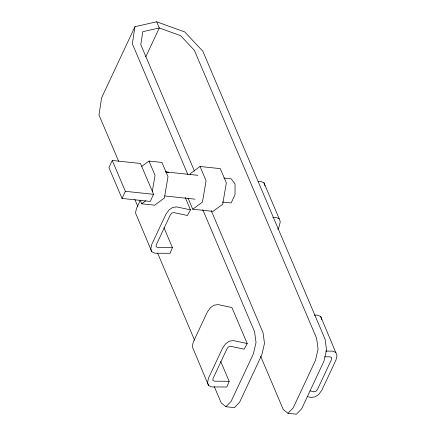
<?xml version="1.0" encoding="UTF-8"?>
<svg xmlns="http://www.w3.org/2000/svg" width="436" height="436" viewBox="0 0 436 436"><rect width="100%" height="100%" fill="white"/><g stroke="black" fill="none" stroke-linecap="round" stroke-linejoin="round"><path stroke-width="0.65" d="M260.668 356.294L283.258 409.508L287.973 413.301L296.431 414.2L301.641 408.821L323.883 361.362L326.537 349.961L325.076 339.213L202.844 51.246L184.799 31.975L156.677 21.8L134.947 26.689L132.342 43.774L187.878 174.613M152.306 191.355L155.042 175.327L148.992 161.075L141.716 166.41M190.107 174.934L190.336 173.599L200.037 166.487L220.289 168.634L226.339 182.886L222.692 204.255L212.991 211.373L192.739 209.226L188.003 198.069M163.969 227.734L172.4 247.594L170.089 253.311L154.911 253.196L151.815 251.823L135.498 212.888L136.512 208.354L140.25 200.375M229.151 381.293L226.84 387.01L211.662 386.896L208.566 385.522L192.249 346.587L193.262 342.053L207.362 311.969L210.49 307.658L214.054 305.205L218.087 304.59L231.925 307.549L247.207 343.546L244.198 349.187L230.688 346.298L228.6 346.74L227.134 348.44L213.041 378.524L212.85 380.361L214.343 381.184L229.151 381.293L220.725 361.433M134.947 26.689L101.588 97.882L98.983 114.968L118.647 161.293M145.782 56.816L159.298 27.969L156.677 21.8M112.265 160.47L108.929 167.588L122.026 198.44L150.224 201.432L153.559 194.309L140.463 163.456L112.265 160.47L125.361 191.322L122.026 198.44M277.814 229.352L279.253 226.284L280.266 221.75L279.231 218.807L263.949 182.815L260.853 181.441L258.21 181.42M185.186 197.437L190.456 209.847L187.447 215.488L173.937 212.599L171.849 213.041L170.383 214.746L156.29 244.825L156.099 246.662L157.592 247.485L172.4 247.594M214.305 386.656L221.215 402.929L225.93 406.728L231.14 401.349L253.381 353.89L256.036 342.489L254.575 331.742L202.762 209.667M287.973 413.301L293.183 407.927L315.424 360.463L318.073 349.062L316.618 338.314L194.385 50.353L180.673 35.703L159.298 27.969L142.785 31.686L140.801 44.674L194.478 171.125M140.114 200.097L141.695 203.814L145.853 200.762M192.739 209.226L202.435 202.108L206.086 180.738L200.037 166.487M272.832 217.411L276.13 217.433L279.231 218.807M314.302 315.114L317.604 315.135L320.7 316.509L337.017 355.444L336.003 359.983L321.91 390.062L318.776 394.373L315.212 396.825L311.179 397.441L307.227 396.597M325.627 351.078L332.881 351.133L335.982 352.506M324.82 356.806L330.205 356.844L331.698 357.667L331.507 359.504L317.408 389.588L315.942 391.288L313.86 391.73L309.996 390.907M148.992 161.075L161.963 162.448L168.013 176.705L164.367 198.075L154.666 205.187L141.695 203.814M165.647 171.909L197.83 175.316M223.93 178.084L231.244 178.858L235.059 183.987L235.02 194.707L231.162 202.942L222.393 202.075M125.361 191.322L153.559 194.309M164.813 195.971L194.979 199.165M225.93 406.728L234.394 407.622L239.604 402.248L261.84 354.784L264.494 343.383L263.033 332.635L211.22 210.566M165.288 171.735L168.585 172.443M190.456 209.847L176.613 206.887L172.585 207.503L169.021 209.956L165.887 214.267L151.793 244.351L150.774 248.885L151.815 251.823M247.207 343.546L233.364 340.587L229.336 341.203L225.772 343.655L222.638 347.966L208.544 378.045L207.525 382.585L208.566 385.522M134.855 199.475L137.776 206.364M157.707 253.316L194.641 340.331M320.7 316.509L321.741 319.452M263.949 182.815L264.99 185.752"/></g></svg>
